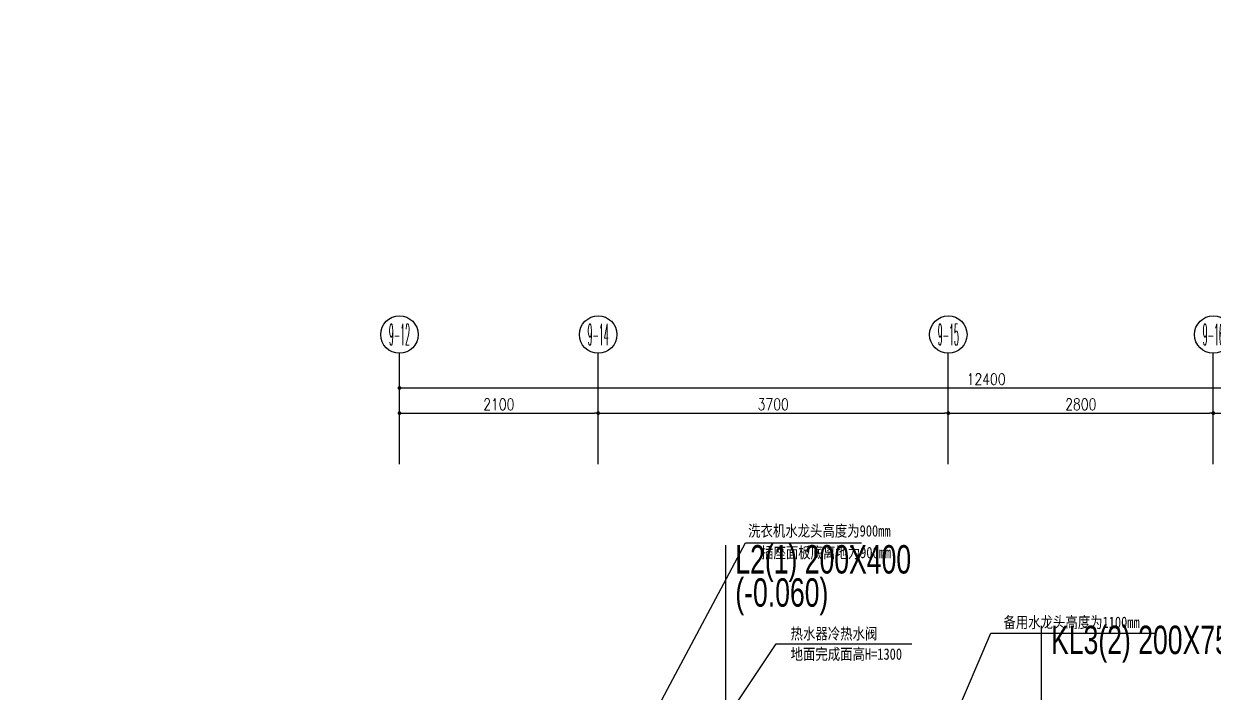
# Model space of a CAD drawing. Header units: inches. Extents: x -2597087 to 134135, y -662679 to 20000.
# Drawn here: x 0 to 12580, y -7476 to -406 of the extents above; entities that cross this region are included whole.
import ezdxf
from ezdxf.enums import TextEntityAlignment as Align

# ---------------------------------------------------------------- set-up
doc = ezdxf.new("R2010")
doc.units = ezdxf.units.IN
doc.header["$LTSCALE"] = 100
doc.header["$MEASUREMENT"] = 0
doc.linetypes.add('DASH', pattern=[0.35, 0.25, -0.1])
doc.layers.get('0').update_dxf_attribs({"linetype": 'CONTINUOUS'})
doc.layers.get('Defpoints').update_dxf_attribs({"linetype": 'CONTINUOUS'})
for name, color, linetype in [('00-梁编号', 2, 'CONTINUOUS'), ('00-梁虚线', 4, 'DASH'), ('AXIS', 3, 'CONTINUOUS'), ('EQUIP-动力', 3, 'CONTINUOUS'), ('WC', 1, 'CONTINUOUS')]:
    doc.layers.add(name, color=color, linetype=linetype)
doc.layers.add('AXIS_TEXT', color=7, linetype='CONTINUOUS', lineweight=0)
doc.styles.add('_TCH_AXIS', font='COMPLEX', dxfattribs={"bigfont": 'GBCBIG'})
doc.styles.add('COMPLEX', font='COMPLEX')
doc.styles.add('HZ1', font='', dxfattribs={"width": 0.8})
doc.styles.get("Standard").update_dxf_attribs({"font": 'txt.shx', "width": 0.8, "bigfont": 'GBCBIG.shx'})
doc.styles.add('结构海文', font='haiwenrs2015.shx', dxfattribs={"width": 0.7, "bigfont": 'haiwenhz.shx'})
doc.styles.get('HZ1').set_extended_font_data('SimSun')
doc.dimstyles.new('50', dxfattribs={"dimscale": 50, "dimtxt": 2.4, "dimasz": 0.8, "dimexe": 1.25, "dimexo": 0.6, "dimgap": 0.65, "dimtad": 1, "dimdec": 0, "dimdsep": 46, "dimtxsty": 'Standard', "dimblk1": 'DOT', "dimblk2": 'DOT', "dimsah": 1, "dimcen": 2.5, "dimclrd": 3, "dimclre": 3, "dimclrt": 3, "dimadec": 0, "dimazin": 0, "dimtfac": 1, "dimtdec": 0, "dimtix": 1, "dimtmove": 2, "dimatfit": 0, "dimldrblk": 'DOT', "dimfxl": 5, "dimfxlon": 1, "dimarcsym": 0})

# ---------------------------------------------------------------- blocks, each defined once
blk = doc.blocks.new('_Dot')
at = {"color": 0, "linetype": 'ByBlock', "lineweight": -2}
blk.add_line((-0.5, 0), (-1, 0), dxfattribs=at)
at = {"color": 0, "linetype": 'ByBlock', "const_width": 0.5}
blk.add_lwpolyline([(-0.25, 0, 1), (0.25, 0, 1)], format="xyb", close=True, dxfattribs=at)
blk = doc.blocks.new('*D1102')
at = {"layer": 'AXIS', "color": 3, "lineweight": -2, "transparency": 16777216}
for p, q in [((3970, -4502), (3970, -4189)), ((4010, -4252), (16330, -4252)), ((16370, -4502), (16370, -4189))]:
    blk.add_line(p, q, dxfattribs=at)
at = {"layer": 'Defpoints', "color": 0, "transparency": 16777216}
for p in [(16370, -4252), (3970, -5057), (16370, -5057)]:
    blk.add_point(p, dxfattribs=at)
at = {"layer": 'AXIS', "color": 3, "lineweight": -2, "transparency": 16777216, "xscale": 40, "yscale": 40, "zscale": 40, "rotation": 180}
blk.add_blockref('_Dot', (3970, -4252), dxfattribs=at)
at = {"layer": 'AXIS', "color": 3, "lineweight": -2, "transparency": 16777216, "xscale": 40, "yscale": 40, "zscale": 40}
blk.add_blockref('_Dot', (16370, -4252), dxfattribs=at)
at = {"layer": 'AXIS', "color": 3, "transparency": 16777216, "insert": (10170, -4159), "char_height": 120, "attachment_point": 5}
blk.add_mtext('12400', dxfattribs=at)
blk = doc.blocks.new('*D1103')
at = {"layer": 'AXIS', "color": 3, "lineweight": -2, "transparency": 16777216}
for p, q in [((3970, -4768), (3970, -4455)), ((4010, -4518), (6030, -4518)), ((6070, -4768), (6070, -4455))]:
    blk.add_line(p, q, dxfattribs=at)
at = {"layer": 'Defpoints', "color": 0, "transparency": 16777216}
for p in [(6070, -4518), (3970, -5057), (6070, -5057)]:
    blk.add_point(p, dxfattribs=at)
at = {"layer": 'AXIS', "color": 3, "lineweight": -2, "transparency": 16777216, "xscale": 40, "yscale": 40, "zscale": 40, "rotation": 180}
blk.add_blockref('_Dot', (3970, -4518), dxfattribs=at)
at = {"layer": 'AXIS', "color": 3, "lineweight": -2, "transparency": 16777216, "xscale": 40, "yscale": 40, "zscale": 40}
blk.add_blockref('_Dot', (6070, -4518), dxfattribs=at)
at = {"layer": 'AXIS', "color": 3, "transparency": 16777216, "insert": (5020, -4425), "char_height": 120, "attachment_point": 5}
blk.add_mtext('2100', dxfattribs=at)
blk = doc.blocks.new('*D1104')
at = {"layer": 'AXIS', "color": 3, "lineweight": -2, "transparency": 16777216}
for p, q in [((6070, -4768), (6070, -4455)), ((6110, -4518), (9730, -4518)), ((9770, -4768), (9770, -4455))]:
    blk.add_line(p, q, dxfattribs=at)
at = {"layer": 'Defpoints', "color": 0, "transparency": 16777216}
for p in [(9770, -4518), (6070, -5057), (9770, -5057)]:
    blk.add_point(p, dxfattribs=at)
at = {"layer": 'AXIS', "color": 3, "lineweight": -2, "transparency": 16777216, "xscale": 40, "yscale": 40, "zscale": 40, "rotation": 180}
blk.add_blockref('_Dot', (6070, -4518), dxfattribs=at)
at = {"layer": 'AXIS', "color": 3, "lineweight": -2, "transparency": 16777216, "xscale": 40, "yscale": 40, "zscale": 40}
blk.add_blockref('_Dot', (9770, -4518), dxfattribs=at)
at = {"layer": 'AXIS', "color": 3, "transparency": 16777216, "insert": (7920, -4425), "char_height": 120, "attachment_point": 5}
blk.add_mtext('3700', dxfattribs=at)
blk = doc.blocks.new('*D1105')
at = {"layer": 'AXIS', "color": 3, "lineweight": -2, "transparency": 16777216}
for p, q in [((9770, -4768), (9770, -4455)), ((9810, -4518), (12530, -4518)), ((12570, -4768), (12570, -4455))]:
    blk.add_line(p, q, dxfattribs=at)
at = {"layer": 'Defpoints', "color": 0, "transparency": 16777216}
for p in [(12570, -4518), (9770, -5057), (12570, -5057)]:
    blk.add_point(p, dxfattribs=at)
at = {"layer": 'AXIS', "color": 3, "lineweight": -2, "transparency": 16777216, "xscale": 40, "yscale": 40, "zscale": 40, "rotation": 180}
blk.add_blockref('_Dot', (9770, -4518), dxfattribs=at)
at = {"layer": 'AXIS', "color": 3, "lineweight": -2, "transparency": 16777216, "xscale": 40, "yscale": 40, "zscale": 40}
blk.add_blockref('_Dot', (12570, -4518), dxfattribs=at)
at = {"layer": 'AXIS', "color": 3, "transparency": 16777216, "insert": (11170, -4425), "char_height": 120, "attachment_point": 5}
blk.add_mtext('2800', dxfattribs=at)
blk = doc.blocks.new('*D1106')
at = {"layer": 'AXIS', "color": 3, "lineweight": -2, "transparency": 16777216}
for p, q in [((12570, -4768), (12570, -4455)), ((12610, -4518), (16330, -4518)), ((16370, -4768), (16370, -4455))]:
    blk.add_line(p, q, dxfattribs=at)
at = {"layer": 'Defpoints', "color": 0, "transparency": 16777216}
for p in [(16370, -4518), (12570, -5057), (16370, -5057)]:
    blk.add_point(p, dxfattribs=at)
at = {"layer": 'AXIS', "color": 3, "lineweight": -2, "transparency": 16777216, "xscale": 40, "yscale": 40, "zscale": 40, "rotation": 180}
blk.add_blockref('_Dot', (12570, -4518), dxfattribs=at)
at = {"layer": 'AXIS', "color": 3, "lineweight": -2, "transparency": 16777216, "xscale": 40, "yscale": 40, "zscale": 40}
blk.add_blockref('_Dot', (16370, -4518), dxfattribs=at)
at = {"layer": 'AXIS', "color": 3, "transparency": 16777216, "insert": (14470, -4425), "char_height": 120, "attachment_point": 5}
blk.add_mtext('3800', dxfattribs=at)
blk = doc.blocks.new('_AXISO')
blk.add_circle((0, 0), 0.5)
at = {"layer": 'AXIS_TEXT', "style": 'COMPLEX', "width": 1.041667}
blk.add_attdef('A', text='', height=0.56, dxfattribs=at).set_placement((-0.25, -0.28), (0.25, -0.28), align=Align.FIT)
blk = doc.blocks.new('GTDEHD')
at = {"layer": '00-梁编号', "color": 8}
for p, q in [((103860, -16281), (103860, -14416)), ((107197, -17481), (107197, -15267))]:
    blk.add_line(p, q, dxfattribs=at)
at = {"layer": '00-梁编号', "color": 8, "style": '结构海文', "width": 0.7}
for s, p in [('L2(1) 200X400', (103960, -14716)), ('(-0.060)', (103960, -15066))]:
    blk.add_text(s, height=300, rotation=360, dxfattribs=at).set_placement(p)
blk.add_text('KL3(2) 200X750', height=300, dxfattribs=at).set_placement((107297, -15567))
blk = doc.blocks.new('厨房水盆')
at = {"layer": 'WC'}
for p, q in [((200, 387), (241, 258)), ((254, 259), (229, 392)), ((262, 371), (287, 390)), ((317, 401), (700, 401)), ((-60, -10), (-60, 311)), ((-26, 12), (-26, 294)), ((-10, 361), (231, 361)), ((13, 331), (220, 331)), ((273, 28), (273, 277)), ((300, 23), (300, 317)), ((684, 370), (354, 370)), ((720, 7), (720, 333)), ((750, -10), (750, 351)), ((-10, -60), (700, -60)), ((10, -26), (220, -26)), ((684, -31), (354, -31))]:
    blk.add_line(p, q, dxfattribs=at)
for centre, radius in [((182, 384), 11.8), ((246, 384), 11.8), ((116, 271), 17.1), ((519, 310), 17.1)]:
    blk.add_circle(centre, radius, dxfattribs=at)
for centre, radius, start, end in [((209, 390), 8.91, 120.7656, 197.6484), ((214, 382), 18, 32.8362, 120.7656), ((317, 351), 50, 90, 127.4145), ((700, 351), 50, 0, 90), ((-10, 311), 50, 90, 180), ((14, 291), 40.5, 96.1107, 175.1857), ((-18, 293), 8.91, 175.1857, 180), ((220, 277), 53.5, 0, 90), ((231, 411), 50, 270, 307.4145), ((247, 263), 8.06, 215.2528, 328.4411), ((354, 317), 53.5, 90, 180), ((350, 317), 50, 180, 180), ((354, 317), 53.5, 179.4679, 180), ((680, 330), 40.5, 4.8143, 83.8893), ((711, 332), 8.91, 0, 4.8143), ((-18, 12), 8.91, 180, 184.8143), ((14, 15), 40.5, 184.8143, 263.8893), ((220, 28), 53.5, 270, 0), ((354, 23), 53.5, 180, 270), ((680, 10), 40.5, 276.1107, 355.1857), ((-10, -10), 50, 180, 270), ((700, -10), 50, 270, 0)]:
    blk.add_arc(centre, radius, start, end, dxfattribs=at)
blk = doc.blocks.new('DFG44EWDSDFG')
at = {"layer": 'AXIS'}
for p, q in [((3969.9, -5056.6), (3969.9, -3886)), ((6069.9, -5056.6), (6069.9, -3886)), ((9769.9, -5056.6), (9769.9, -3886)), ((12569.9, -5056.6), (12569.9, -3886))]:
    blk.add_line(p, q, dxfattribs=at)
at = {"layer": 'AXIS', "linetype": 'ByBlock'}
ref = blk.add_blockref('_AXISO', (3969.9, -3688.1), dxfattribs=dict(at, xscale=395.7915966255836, yscale=395.7915966255836, zscale=395.7915966255836, rotation=180))
ref.add_attrib('A', '9-12', dxfattribs={"layer": 'AXIS_TEXT', "color": 1, "linetype": 'ByBlock', "height": 223.89, "style": '_TCH_AXIS', "width": 0.28}).set_placement((3858, -3800.1), (4081.9, -3800.1), align=Align.FIT)
ref = blk.add_blockref('_AXISO', (6069.9, -3688.1), dxfattribs=dict(at, xscale=395.7915966255836, yscale=395.7915966255836, zscale=395.7915966255836, rotation=180))
ref.add_attrib('A', '9-14', dxfattribs={"layer": 'AXIS_TEXT', "color": 1, "linetype": 'ByBlock', "height": 223.89, "style": '_TCH_AXIS', "width": 0.272727}).set_placement((5958, -3800.1), (6181.9, -3800.1), align=Align.FIT)
ref = blk.add_blockref('_AXISO', (9769.9, -3688.1), dxfattribs=dict(at, xscale=395.7915966255836, yscale=395.7915966255836, zscale=395.7915966255836, rotation=180))
ref.add_attrib('A', '9-15', dxfattribs={"layer": 'AXIS_TEXT', "color": 1, "linetype": 'ByBlock', "height": 223.89, "style": '_TCH_AXIS', "width": 0.28}).set_placement((9658, -3800.1), (9881.9, -3800.1), align=Align.FIT)
ref = blk.add_blockref('_AXISO', (12569.9, -3688.1), dxfattribs=dict(at, xscale=395.7915966255836, yscale=395.7915966255836, zscale=395.7915966255836, rotation=180))
ref.add_attrib('A', '9-16', dxfattribs={"layer": 'AXIS_TEXT', "color": 1, "linetype": 'ByBlock', "height": 223.89, "style": '_TCH_AXIS', "width": 0.28}).set_placement((12458, -3800.1), (12681.9, -3800.1), align=Align.FIT)
at = {"layer": 'AXIS'}
for p1, p2, distance, picture, middle in [((3969.9, -5056.6), (16369.9, -5056.6), 804.7, '*D1102', (10169.9, -4159.5)), ((3969.9, -5056.6), (6069.9, -5056.6), 538.7, '*D1103', (5019.9, -4425.4)), ((6069.9, -5056.6), (9769.9, -5056.6), 538.7, '*D1104', (7919.9, -4425.4)), ((9769.9, -5056.6), (12569.9, -5056.6), 538.7, '*D1105', (11169.9, -4425.4)), ((12569.9, -5056.6), (16369.9, -5056.6), 538.7, '*D1106', (14469.9, -4425.4))]:
    dim = blk.add_aligned_dim(p1=p1, p2=p2, distance=distance, dimstyle='50', override={"dimarcsym": 2}, dxfattribs=at)
    dim.commit()
    dim.dimension.update_dxf_attribs({"geometry": picture, "text_midpoint": middle})

msp = doc.modelspace()

# ---------------------------------------------------------------- block references
msp.add_blockref('DFG44EWDSDFG', (0, 0))
at = {"layer": '00-梁虚线'}
msp.add_blockref('GTDEHD', (-96440.852, 8503.907), dxfattribs=at)
at = {"layer": 'WC', "xscale": -1}
msp.add_blockref('厨房水盆', (5673.094, -8962.906, 0), dxfattribs=at)

# ---------------------------------------------------------------- texts
at = {"layer": 'EQUIP-动力', "style": 'HZ1', "width": 0.8}
for s, p in [('洗衣机水龙头高度为900mm', (7654.568, -5821.029, 0)), ('插座面板底离地为900mm', (7791.101, -6050.004, 0)), ('备用水龙头高度为1100mm', (10352.622, -6786.686, 0))]:
    msp.add_text(s, height=120, rotation=359.9999725, dxfattribs=at).set_placement(p)
for s, p in [('热水器冷热水阀', (8103.505, -6846.553)), ('地面完成面高H=1300', (8103.505, -7062.556))]:
    msp.add_text(s, height=120, rotation=359.9999725, dxfattribs=at).set_placement(p, align=Align.MIDDLE_LEFT)

# ---------------------------------------------------------------- leaders
at = {"layer": 'EQUIP-动力', "color": 1}
msp.add_leader([(6299.915, -8377.284), (7625.55, -5888.815), (8852.964, -5888.815)], dimstyle='50', override={"dimgap": 0.65, "dimtad": 0, "dimarcsym": 2}, dxfattribs=at)
at = {"layer": 'EQUIP-动力'}
for points in [[(9606.682, -8275.67, 0), (10219.559, -6841.479, 0), (11958.53, -6841.48, 0)], [(6705.158, -8811.826, 0), (7952.488, -6953.892, 0), (9383.227, -6953.893, 0)]]:
    msp.add_leader(points, dimstyle='50', dxfattribs=at)

doc.saveas('drawing.dxf')
